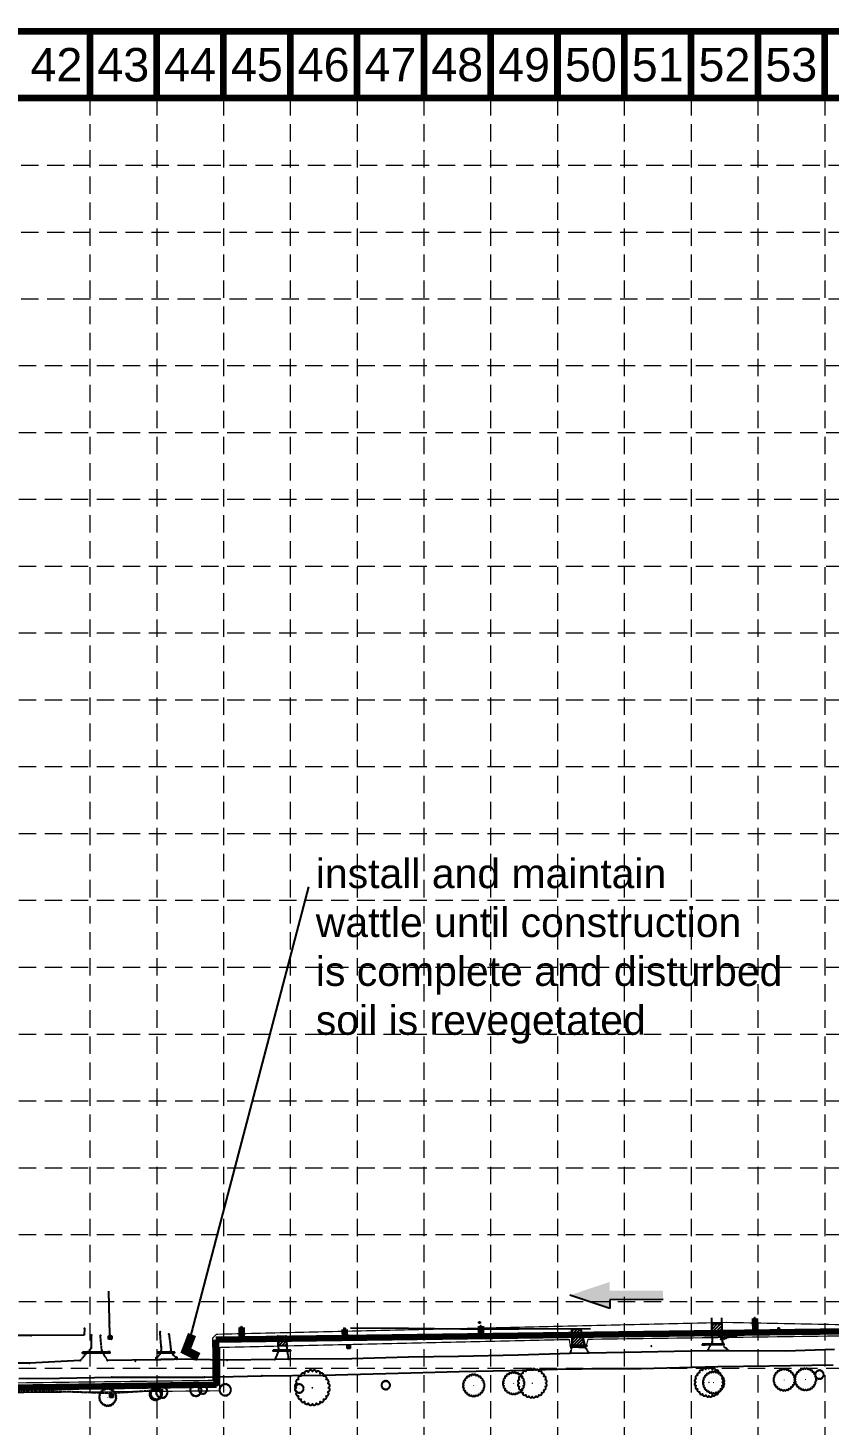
# Model space of a CAD drawing. Header units: inches. Extents: x 2601969 to 2606902, y 7033682 to 7036768.
# Drawn here: x 2605210 to 2606133, y 7035159 to 7036768 of the extents above; entities that cross this region are included whole.
import ezdxf
from ezdxf.enums import TextEntityAlignment as Align

# ---------------------------------------------------------------- set-up
doc = ezdxf.new("R2010")
doc.units = ezdxf.units.IN
doc.header["$MEASUREMENT"] = 0
for name, pattern in [('DASHED', [0.8, 0.75, -0.05]), ('HIDDEN', [0.375, 0.25, -0.125]), ('SCREEK', [1.04, 0.9, -0.035, 0, -0.035, 0, -0.035, 0, -0.035])]:
    doc.linetypes.add(name, pattern=pattern)
for name, color, linetype in [('ARROWS', 252, 'Continuous'), ('BASE', 7, 'Continuous'), ('DITCH', 7, 'SCREEK'), ('EPVMT', 8, 'DASHED'), ('ETEL', 33, 'DASHED'), ('EWAT', 150, 'DASHED'), ('EXSTSEW', 5, 'DASHED'), ('FENCE', 242, 'DASHED'), ('GRID', 254, 'HIDDEN'), ('HATCH', 10, 'Continuous'), ('LIMITS OF DISTURBANCE', 1, 'HIDDEN'), ('MONUMENT', 142, 'Continuous'), ('PWAT', 4, 'Continuous'), ('SILT FENCE', 200, 'Continuous'), ('TREE', 250, 'Continuous'), ('TREET', 250, 'Continuous')]:
    doc.layers.add(name, color=color, linetype=linetype)
doc.styles.get("Standard").update_dxf_attribs({"font": 'ARIAL.TTF'})
doc.linetypes.add('ASPH-E', pattern='A,0.45,-0.05,0.9,[138,ltypeshp.shx,S=0.013,R=0,X=0,Y=0],0.45', length=1.85)
doc.linetypes.add('PIPE_RAIL', pattern='A,0.37,0,[133,ltypeshp.shx,S=0.015,R=0,X=0,Y=0],-0.03', length=0.4)
doc.linetypes.add('WF', pattern='A,0.85,-0.04,[136,ltypeshp.shx,S=0.038,R=0,X=0,Y=0],-0.11', length=1)

# ---------------------------------------------------------------- blocks, each defined once
blk = doc.blocks.new('treet')
at = {"layer": 'TREET', "const_width": 0.5}
blk.add_lwpolyline([(-0.25, 0, 1), (0.25, 0, 1)], format="xyb", close=True, dxfattribs=at)
blk = doc.blocks.new('A$C33723172')
at = {"layer": 'ARROWS', "color": 7}
for p, q in [((11.14, 24.49), (5.46, 10.23)), ((7.83, 9.28), (0, 0)), ((5.46, 10.23), (7.83, 9.28))]:
    blk.add_line(p, q, dxfattribs=at)
for points in [[(11.14, 24.49), (8.77, 25.44), (5.46, 10.23), (3.08, 11.17)], [(0.7, 12.12), (7.83, 9.28), (0, 0), (7.83, 9.28)]]:
    blk.add_solid(points, dxfattribs=at)

msp = doc.modelspace()

# ---------------------------------------------------------------- linework, layer by layer
at = {"color": 4}
for p, q in [((2605574.6, 7035270), (2605573.6, 7035270)), ((2605573.9, 7035263.9), (2605573.9, 7035265.4)), ((2605576.9, 7035264.7), (2605573.9, 7035264.6)), ((2605575.3, 7035270.7), (2605575.3, 7035271.7)), ((2605576.1, 7035270), (2605577.1, 7035270)), ((2605888.5, 7035262.4), (2605888.4, 7035264.4)), ((2605988.5, 7035263.7), (2605988.4, 7035265.7)), ((2606072.2, 7035264.3), (2606070.7, 7035264.3)), ((2606071.4, 7035267.3), (2606071.4, 7035264.3)), ((2606074.6, 7035270.2), (2606073.6, 7035270.2)), ((2606073.9, 7035267.1), (2606073.9, 7035268.6)), ((2606076.9, 7035267.9), (2606073.9, 7035267.8)), ((2606073.9, 7035266.6), (2606073.9, 7035265.1)), ((2606076.2, 7035267.4), (2606074.7, 7035267.3)), ((2606075.4, 7035271), (2606075.4, 7035272)), ((2606076.1, 7035270.2), (2606077.1, 7035270.2)), ((2606076.9, 7035266.6), (2606076.9, 7035265.1)), ((2606088.5, 7035265), (2606088.4, 7035267)), ((2605488.5, 7035257.1), (2605488.5, 7035259.1)), ((2605574, 7035260), (2605574, 7035258.5)), ((2605576.2, 7035260.8), (2605574.7, 7035260.7)), ((2605577, 7035260), (2605577, 7035258.5)), ((2605588.5, 7035258.4), (2605588.5, 7035260.4)), ((2605688.5, 7035259.7), (2605688.5, 7035261.7)), ((2605788.5, 7035261.1), (2605788.5, 7035263.1)), ((2605428.4, 7035218.9), (2605426.4, 7035218.8)), ((2605240.6, 7035202.1), (2605240.6, 7035204.1)), ((2605340.6, 7035203.6), (2605340.6, 7035205.6))]:
    msp.add_line(p, q, dxfattribs=at)
for p, q in [((2605574.6, 7035270), (2605573.6, 7035270)), ((2605573.9, 7035263.9), (2605573.9, 7035265.4)), ((2605576.9, 7035264.7), (2605573.9, 7035264.6)), ((2605575.3, 7035270.7), (2605575.3, 7035271.7)), ((2605576.1, 7035270), (2605577.1, 7035270)), ((2606072.2, 7035264.3), (2606070.7, 7035264.3)), ((2606071.4, 7035267.3), (2606071.4, 7035264.3)), ((2606074.6, 7035270.2), (2606073.6, 7035270.2)), ((2606073.9, 7035267.1), (2606073.9, 7035268.6)), ((2606076.9, 7035267.9), (2606073.9, 7035267.8)), ((2606073.9, 7035266.6), (2606073.9, 7035265.1)), ((2606076.2, 7035267.4), (2606074.7, 7035267.3)), ((2606075.4, 7035271), (2606075.4, 7035272)), ((2606076.1, 7035270.2), (2606077.1, 7035270.2)), ((2606076.9, 7035266.6), (2606076.9, 7035265.1)), ((2605574, 7035260), (2605574, 7035258.5)), ((2605576.2, 7035260.8), (2605574.7, 7035260.7)), ((2605577, 7035260), (2605577, 7035258.5))]:
    msp.add_line(p, q)
at = {"color": 4, "const_width": 0.75}
for points in [[(2605575.3, 7035269.6, 1), (2605575.3, 7035270.4, 1)], [(2606075.4, 7035269.9, 1), (2606075.4, 7035270.6, 1)]]:
    msp.add_lwpolyline(points, format="xyb", close=True, dxfattribs=at)
at = {"const_width": 0.75}
for points in [[(2605575.3, 7035269.6, 1), (2605575.3, 7035270.4, 1)], [(2606075.4, 7035269.9, 1), (2606075.4, 7035270.6, 1)]]:
    msp.add_lwpolyline(points, format="xyb", close=True, dxfattribs=at)
at = {"color": 4}
for centre in [(2605575.3, 7035270), (2606075.4, 7035270.2)]:
    msp.add_circle(centre, 0.75, dxfattribs=at)
for centre in [(2605575.3, 7035270), (2606075.4, 7035270.2)]:
    msp.add_circle(centre, 0.75)
for p in [(2605998.6, 7035254.7, 575.8), (2606010.5, 7035256.4, 576.1)]:
    msp.add_point(p, dxfattribs=at)
at = {"layer": 'BASE', "const_width": 7.7}
for points in [[(2601973, 7033685.8), (2606897.8, 7033685.8), (2606897.8, 7036763.8), (2601973, 7036763.8)], [(2602049.7, 7033762.7), (2606821, 7033762.6), (2606820.9, 7036686.9), (2602050.7, 7036687)]]:
    msp.add_lwpolyline(points, close=True, dxfattribs=at)
for points in [[(2605281.8, 7036686.8), (2605281.8, 7036763.8)], [(2605358.8, 7036686.8), (2605358.8, 7036763.8)], [(2605435.7, 7036686.8), (2605435.7, 7036763.8)], [(2605512.7, 7036686.8), (2605512.7, 7036763.8)], [(2605589.6, 7036686.8), (2605589.6, 7036763.8)], [(2605666.6, 7036686.8), (2605666.6, 7036763.8)], [(2605743.5, 7036686.8), (2605743.5, 7036763.8)], [(2605820.5, 7036686.8), (2605820.5, 7036763.8)], [(2605897.4, 7036686.8), (2605897.4, 7036763.8)], [(2605974.4, 7036686.8), (2605974.4, 7036763.8)], [(2606051.3, 7036686.8), (2606051.3, 7036763.8)], [(2606128.3, 7036686.8), (2606128.3, 7036763.8)]]:
    msp.add_lwpolyline(points, dxfattribs=at)
at = {"layer": 'DITCH'}
for p, q in [((2605366.1, 7035199.7), (2605306.2, 7035195.8)), ((2605251.6, 7035197.8), (2605194.7, 7035198.5)), ((2605306.2, 7035195.8), (2605251.6, 7035197.8))]:
    msp.add_line(p, q, dxfattribs=at)
at = {"layer": 'EPVMT', "color": 7}
for p, q in [((2605997.9, 7035282.8), (2605998.6, 7035254.7)), ((2606010.5, 7035256.4), (2606009.7, 7035282.9)), ((2605364, 7035249.7), (2605362.7, 7035266.7)), ((2605372.9, 7035264), (2605375.2, 7035245.2)), ((2605837.1, 7035269.1), (2605837.3, 7035250.6)), ((2605852.1, 7035249.6), (2605847.3, 7035268.4)), ((2605283.2, 7035247.9), (2605270.5, 7035233.5)), ((2605283.5, 7035262.8), (2605283.2, 7035247.9)), ((2605295.5, 7035245.7), (2605293.9, 7035262.5)), ((2605498.2, 7035261.8), (2605499.1, 7035244.4)), ((2605509.1, 7035245.7), (2605508.1, 7035261.6)), ((2605837.3, 7035250.6), (2605834.9, 7035241.9)), ((2605856.9, 7035242.3), (2605852.1, 7035249.6)), ((2605998.6, 7035254.7), (2605993, 7035244.8)), ((2606012.7, 7035249.2), (2606010.5, 7035256.4)), ((2606018.3, 7035244.7), (2606012.7, 7035249.2)), ((2605302, 7035233.6), (2605295.5, 7035245.7)), ((2605358.1, 7035236.9), (2605358.7, 7035237.1)), ((2605358.4, 7035234.5), (2605358.1, 7035236.9)), ((2605381.8, 7035235.1), (2605358.4, 7035234.5)), ((2605381.2, 7035237.7), (2605381.8, 7035237.3)), ((2605381.8, 7035237.3), (2605381.8, 7035235.1)), ((2605499.1, 7035244.4), (2605494.8, 7035234.8)), ((2605511.1, 7035235.1), (2605509.1, 7035245.7))]:
    msp.add_line(p, q, dxfattribs=at)
at = {"layer": 'EPVMT', "color": 7, "linetype": 'ASPH-E'}
for p, q in [((2605270.5, 7035233.5), (2605212.2, 7035230.8)), ((2605358.4, 7035234.5), (2605302, 7035233.6)), ((2605381.8, 7035235.1), (2605358.4, 7035234.5)), ((2605439.8, 7035233.9), (2605381.8, 7035235.1)), ((2605494.8, 7035234.8), (2605439.8, 7035233.9)), ((2605511.1, 7035235.1), (2605494.8, 7035234.8)), ((2605583.6, 7035235.5), (2605511.1, 7035235.1)), ((2605648.7, 7035237.5), (2605583.6, 7035235.5)), ((2605706.4, 7035238.1), (2605648.7, 7035237.5)), ((2605775.3, 7035239.9), (2605706.4, 7035238.1)), ((2605834.9, 7035241.9), (2605775.3, 7035239.9)), ((2605856.9, 7035242.3), (2605834.9, 7035241.9)), ((2605917.1, 7035243.1), (2605856.9, 7035242.3)), ((2605993, 7035244.8), (2605917.1, 7035243.1)), ((2606018.3, 7035244.7), (2605993, 7035244.8)), ((2606083.5, 7035244.4), (2606018.3, 7035244.7)), ((2606139.5, 7035246.4), (2606083.5, 7035244.4)), ((2605212.2, 7035230.8), (2605192.5, 7035230.5)), ((2605414, 7035214.6), (2605479.8, 7035216)), ((2605479.8, 7035216), (2605550.1, 7035216.9)), ((2605550.1, 7035216.9), (2605651.5, 7035219.6)), ((2605651.5, 7035219.6), (2605707.2, 7035220.9)), ((2605707.2, 7035220.9), (2605766.1, 7035222.2)), ((2605766.1, 7035222.2), (2605820.3, 7035223.8)), ((2605820.3, 7035223.8), (2605877, 7035224.3)), ((2605877, 7035224.3), (2605916.8, 7035224.4)), ((2605916.8, 7035224.4), (2606005.3, 7035226.9)), ((2606005.3, 7035226.9), (2606064.5, 7035227.7)), ((2606064.5, 7035227.7), (2606137.9, 7035228.8)), ((2605200.1, 7035212.9), (2605247, 7035213.5)), ((2605247, 7035213.5), (2605307.3, 7035214.5)), ((2605307.3, 7035214.5), (2605361.1, 7035214.4)), ((2605361.1, 7035214.4), (2605414, 7035214.6))]:
    msp.add_line(p, q, dxfattribs=at)
at = {"layer": 'EPVMT', "color": 7}
for centre, radius, start, end in [((2605352.6, 7035247.1), 11.7, 301.2894, 12.4175), ((2605385.1, 7035247), 10.1, 190.4498, 247.2185)]:
    msp.add_arc(centre, radius, start, end, dxfattribs=at)
for p in [(2605362.7, 7035266.7, 556.2), (2605372.9, 7035264, 556.3), (2605283.2, 7035247.9, 553), (2605283.5, 7035262.8, 553.2), (2605293.9, 7035262.5, 553.2), (2605364, 7035249.7, 555.5), (2605498.2, 7035261.8, 560.5), (2605508.1, 7035261.6, 560.7), (2605998.6, 7035254.7, 575.8), (2606010.5, 7035256.4, 576.1), (2605270.5, 7035233.5, 552.6), (2605295.5, 7035245.7, 553.1), (2605302, 7035233.6, 553.1), (2605358.1, 7035236.9, 554.7), (2605358.4, 7035234.5, 554.8), (2605358.7, 7035237.1, 554.8), (2605362.4, 7035240.8, 555.1), (2605375.2, 7035245.2, 555.5), (2605377.6, 7035240.2, 555.5), (2605381.2, 7035237.7, 555.5), (2605381.8, 7035237.3, 555.4), (2605381.8, 7035235.1, 555.5), (2605439.8, 7035233.9, 557.1), (2605494.8, 7035234.8, 558.7), (2605499.1, 7035244.4, 559.3), (2605509.1, 7035245.7, 559.6), (2605511.1, 7035235.1, 559.1), (2605212.2, 7035230.8, 551.4), (2605479.8, 7035216, 557.5), (2605550.1, 7035216.9, 559.5), (2605307.3, 7035214.5, 552.9), (2605361.1, 7035214.4, 554.3), (2605414, 7035214.6, 555.5)]:
    msp.add_point(p, dxfattribs=at)
at = {"layer": 'ETEL', "color": 252}
for p, q in [((2605303.3, 7035261.9, 553.4), (2605307.1, 7035258.1, 553.4)), ((2605307.1, 7035261.9, 553.4), (2605303.3, 7035258.1, 553.4)), ((2605578.1, 7035251.4, 560.7), (2605581.8, 7035247.6, 560.7)), ((2605581.8, 7035251.4, 560.7), (2605578.1, 7035247.6, 560.7)), ((2605304.8, 7035194.9, 551.4), (2605308.5, 7035191.2, 551.4)), ((2605308.5, 7035194.9, 551.4), (2605304.8, 7035191.2, 551.4))]:
    msp.add_line(p, q, dxfattribs=at)
for points, elevation in [([(2605303.3, 7035261.9), (2605307.1, 7035261.9), (2605307.1, 7035258.1), (2605303.3, 7035258.1)], 553.4), ([(2605578.1, 7035251.4), (2605581.8, 7035251.4), (2605581.8, 7035247.6), (2605578.1, 7035247.6)], 560.7), ([(2605304.8, 7035194.9), (2605308.5, 7035194.9), (2605308.5, 7035191.2), (2605304.8, 7035191.2)], 551.4)]:
    msp.add_lwpolyline(points, close=True, dxfattribs=dict(at, elevation=elevation))
for p in [(2605305.2, 7035260, 553.4), (2605306.7, 7035193, 551.4)]:
    msp.add_point(p, dxfattribs=at)
at = {"layer": 'EWAT', "color": 145}
for p, q in [((2605729.8, 7035278.1, 568.2), (2605731.3, 7035278.1, 568.2)), ((2605729.8, 7035276.6, 568.2), (2605729.8, 7035278.1, 568.2)), ((2605729.8, 7035278.1, 568.2), (2605730.5, 7035276.6, 568.2)), ((2605731.3, 7035276.6, 568.2), (2605729.8, 7035276.6, 568.2)), ((2605730.5, 7035276.6, 568.2), (2605731.3, 7035278.1, 568.2)), ((2605731.3, 7035278.1, 568.2), (2605731.3, 7035276.6, 568.2))]:
    msp.add_line(p, q, dxfattribs=at)
for centre in [(2606047.7, 7035282.5, 577.4), (2605456.3, 7035272.2, 558.9), (2605732.1, 7035273.3, 568.4)]:
    msp.add_circle(centre, 0.625, dxfattribs=at)
at = {"layer": 'EXSTSEW'}
for p, q in [((2605854.8, 7035251.1), (2605835.1, 7035251)), ((2605835.1, 7035250), (2605835.1, 7035251)), ((2605854.8, 7035250.1), (2605835.1, 7035250)), ((2605854.8, 7035250.1), (2605854.8, 7035251.1)), ((2606012.3, 7035252.7), (2605987.3, 7035252.5)), ((2605987.3, 7035251.5), (2605987.3, 7035252.5)), ((2606012.3, 7035251.7), (2605987.3, 7035251.5)), ((2606012.3, 7035251.7), (2606012.3, 7035252.7)), ((2605305.2, 7035243.5), (2605273.2, 7035243.1)), ((2605273.3, 7035241.9), (2605273.2, 7035243.1)), ((2605305.2, 7035242.3), (2605273.3, 7035241.9)), ((2605305.2, 7035242.3), (2605305.2, 7035243.5)), ((2605379.2, 7035243.4), (2605359.6, 7035243.2)), ((2605359.6, 7035242), (2605359.6, 7035243.2)), ((2605379.2, 7035242.1), (2605359.6, 7035242)), ((2605379.2, 7035242.1), (2605379.2, 7035243.4)), ((2605512.9, 7035245.7), (2605493, 7035245.6)), ((2605493, 7035244.4), (2605493, 7035245.6)), ((2605512.9, 7035244.5), (2605493, 7035244.4)), ((2605512.9, 7035245.7), (2605512.9, 7035244.5))]:
    msp.add_line(p, q, dxfattribs=at)
for p in [(2605359.6, 7035242.6, 552.5), (2605379.2, 7035242.8, 553.1), (2605493, 7035245, 556.6), (2605512.9, 7035245.1, 557.7)]:
    msp.add_point(p, dxfattribs=at)
at = {"layer": 'FENCE', "color": 252, "linetype": 'WF'}
for p, q in [((2605304.7, 7035263.1), (2605303.5, 7035313.6)), ((2605275.6, 7035270.6), (2605275.3, 7035262.7)), ((2605214.1, 7035262.6), (2605031, 7035262)), ((2605275.3, 7035262.7), (2605214.1, 7035262.6))]:
    msp.add_line(p, q, dxfattribs=at)
at = {"layer": 'FENCE', "color": 252, "linetype": 'PIPE_RAIL'}
for p, q in [((2605648.8, 7035270.7), (2605582.2, 7035270.8)), ((2605708.6, 7035269.9), (2605648.8, 7035270.7)), ((2605775.8, 7035269.8), (2605708.6, 7035269.9)), ((2605858.6, 7035270.2), (2605775.8, 7035269.8))]:
    msp.add_line(p, q, dxfattribs=at)
at = {"layer": 'FENCE', "color": 252}
for p in [(2605275.6, 7035270.6, 553), (2605304.3, 7035277.9, 554.1), (2605214.1, 7035262.6, 551.6), (2605304.7, 7035263.1, 553.2)]:
    msp.add_point(p, dxfattribs=at)
at = {"layer": 'GRID', "color": 252, "linetype": 'HIDDEN', "lineweight": 0, "ltscale": 80}
for p, q in [((2605281.8, 7036686.8), (2605281.8, 7033993.2)), ((2605358.8, 7036686.8), (2605358.8, 7033993.2)), ((2605435.7, 7036686.8), (2605435.7, 7033993.2)), ((2605512.7, 7036686.8), (2605512.7, 7033993.2)), ((2605589.6, 7036686.8), (2605589.6, 7033993.2)), ((2605666.6, 7036686.8), (2605666.6, 7033993.2)), ((2605743.5, 7036686.8), (2605743.5, 7033993.2)), ((2605820.5, 7036686.8), (2605820.5, 7033993.2)), ((2605897.4, 7036686.8), (2605897.4, 7033993.2)), ((2605974.4, 7036686.8), (2605974.4, 7033993.2)), ((2606051.3, 7036686.8), (2606051.3, 7033993.2)), ((2606128.3, 7036686.8), (2606128.3, 7033993.2)), ((2602052.7, 7036609.6), (2606823.6, 7036609.6)), ((2602052.7, 7036532.7), (2606823.6, 7036532.7)), ((2602052.7, 7036455.7), (2606823.6, 7036455.7)), ((2602049.9, 7036379), (2606820.8, 7036379)), ((2602049.9, 7036302.1), (2606820.8, 7036302.1)), ((2602049.9, 7036225.1), (2606820.8, 7036225.1)), ((2602049.9, 7036148.2), (2606820.8, 7036148.2)), ((2602049.9, 7036071.2), (2606820.8, 7036071.2)), ((2602049.9, 7035994.3), (2606820.8, 7035994.3)), ((2602049.9, 7035917.3), (2606820.8, 7035917.3)), ((2602049.9, 7035840.4), (2606820.8, 7035840.4)), ((2602049.9, 7035763.4), (2606820.8, 7035763.4)), ((2602049.9, 7035686.5), (2606820.8, 7035686.5)), ((2602049.9, 7035609.5), (2606820.8, 7035609.5)), ((2602049.9, 7035532.6), (2606820.8, 7035532.6)), ((2602049.9, 7035455.6), (2606820.8, 7035455.6)), ((2602049.9, 7035378.7), (2606820.8, 7035378.7)), ((2602049.9, 7035301.7), (2606820.8, 7035301.7)), ((2602049.9, 7035224.8), (2606820.8, 7035224.8))]:
    msp.add_line(p, q, dxfattribs=at)
at = {"layer": 'HATCH', "color": 7}
for p, q in [((2605837.1, 7035270.1), (2605846.8, 7035270.2)), ((2605837.3, 7035251), (2605837.1, 7035270.1)), ((2605837.1, 7035267.3), (2605840, 7035270.1)), ((2605837.1, 7035263.8), (2605843.5, 7035270.1)), ((2605837.2, 7035260.3), (2605846.9, 7035270)), ((2605837.2, 7035256.8), (2605847.6, 7035267.1)), ((2605837.3, 7035253.3), (2605848.3, 7035264.3)), ((2605846.8, 7035270.2), (2605851.8, 7035251.1)), ((2605998.4, 7035262.3), (2605998.1, 7035276.1)), ((2605998.1, 7035276.1), (2606009.9, 7035276.1)), ((2605998.2, 7035272.8), (2606001.4, 7035276.1)), ((2605998.2, 7035269.4), (2606004.9, 7035276.1)), ((2605998.3, 7035265.9), (2606008.5, 7035276.1)), ((2605998.4, 7035262.5), (2606010, 7035274)), ((2606001.9, 7035262.4), (2606010.1, 7035270.6)), ((2606005.4, 7035262.4), (2606010.2, 7035267.2)), ((2606009, 7035262.5), (2606010.3, 7035263.7)), ((2606009.9, 7035276.1), (2606010.3, 7035262.5)), ((2605498.2, 7035261.8), (2605508.1, 7035262.2)), ((2605498.8, 7035250.5), (2605498.2, 7035261.8)), ((2605498.3, 7035260.2), (2605499.9, 7035261.9)), ((2605498.5, 7035256.9), (2605503.6, 7035262)), ((2605498.6, 7035253.5), (2605507.3, 7035262.2)), ((2605508.8, 7035250.7), (2605498.8, 7035250.5)), ((2605499.2, 7035250.5), (2605508.3, 7035259.6)), ((2605502.8, 7035250.6), (2605508.5, 7035256.3)), ((2605506.4, 7035250.7), (2605508.7, 7035252.9)), ((2605508.1, 7035262.2), (2605508.8, 7035250.7)), ((2605851.8, 7035251.1), (2605837.3, 7035251)), ((2605838.5, 7035251), (2605849, 7035261.5)), ((2605842.1, 7035251), (2605849.8, 7035258.7)), ((2605845.6, 7035251), (2605850.5, 7035255.9)), ((2605849.2, 7035251), (2605851.2, 7035253.1)), ((2606010.3, 7035262.5), (2605998.4, 7035262.3)), ((2605425.6, 7035204.9), (2605425.1, 7035244.2)), ((2605425.1, 7035244.2), (2605429.1, 7035244.2)), ((2605425.1, 7035243.8), (2605425.5, 7035244.2)), ((2605425.1, 7035240.3), (2605429.1, 7035244.2)), ((2605425.2, 7035236.8), (2605429.1, 7035240.7)), ((2605425.2, 7035233.3), (2605429.2, 7035237.3)), ((2605425.3, 7035229.8), (2605429.2, 7035233.8)), ((2605429.1, 7035244.2), (2605429.6, 7035204.9)), ((2605425.3, 7035226.3), (2605429.3, 7035230.3)), ((2605425.4, 7035222.8), (2605429.3, 7035226.8)), ((2605425.4, 7035219.3), (2605429.4, 7035223.3)), ((2605425.5, 7035215.9), (2605429.4, 7035219.8)), ((2605425.5, 7035212.4), (2605429.5, 7035216.3)), ((2605425.6, 7035208.9), (2605429.5, 7035212.8)), ((2605425.6, 7035205.4), (2605429.5, 7035209.3)), ((2605429.6, 7035204.9), (2605425.6, 7035204.9)), ((2605428.7, 7035204.9), (2605429.6, 7035205.8))]:
    msp.add_line(p, q, dxfattribs=at)
at = {"layer": 'LIMITS OF DISTURBANCE', "color": 7, "linetype": 'Continuous', "ltscale": 30}
msp.add_lwpolyline([(2605395.3, 7035251.6), (2605534.1, 7035778.8)], dxfattribs=at)
at = {"layer": 'LIMITS OF DISTURBANCE', "color": 1, "ltscale": 30, "const_width": 1.4}
msp.add_lwpolyline([(2604753.6, 7035202.2), (2605423.7, 7035210.8), (2605423.3, 7035259.5), (2605427.7, 7035263.9), (2606015, 7035277.5), (2606266.1, 7035272.6), (2606709.1, 7035281), (2606729.6, 7035267.3), (2606266.1, 7035262.4), (2606266.1, 7035254.7), (2606249.6, 7035255), (2606247.1, 7035263.3), (2605855.7, 7035258.1), (2605853, 7035248.3), (2605835.6, 7035248.9), (2605834, 7035257.8), (2605431.3, 7035248.7), (2605431.3, 7035198.8), (2605130.5, 7035196.1)], dxfattribs=at)
at = {"layer": 'LIMITS OF DISTURBANCE', "color": 2, "linetype": 'Continuous', "ltscale": 30, "const_width": 10}
msp.add_lwpolyline([(2605399.5, 7035263.6), (2605392.4, 7035245.1), (2605406.9, 7035237.7)], dxfattribs=at)
at = {"layer": 'MONUMENT'}
for centre, start, end in [((2605928.7, 7035250.2, 572.5), 0, 180), ((2605928.7, 7035250.2, 572.5), 180, 0), ((2605334.2, 7035233, 554), 0, 180), ((2605334.2, 7035233, 554), 180, 0)]:
    msp.add_arc(centre, 0.175, start, end, dxfattribs=at)
at = {"layer": 'PWAT', "color": 4, "lineweight": 200}
for p, q in [((2606047.7, 7035281.9, 577.4), (2606048, 7035265.5, 577.4)), ((2606719.5, 7035274.4), (2605426.9, 7035257.3)), ((2605456.3, 7035271.6, 558.9), (2605456.5, 7035257.7, 558.9)), ((2605575.3, 7035269.2), (2605575.5, 7035259.2)), ((2605732.1, 7035273.3, 568.4), (2605732.3, 7035261.3, 568.4)), ((2605990.1, 7035264.7), (2606027.6, 7035265.2)), ((2606075.4, 7035269.9), (2606075.4, 7035265.9)), ((2605426.9, 7035257.3), (2605427.6, 7035205.8)), ((2605427.6, 7035205.8), (2604439.7, 7035191.2))]:
    msp.add_line(p, q, dxfattribs=at)
at = {"layer": 'TREE'}
msp.add_lwpolyline([(2606014.2, 7035266.6), (2606014.2, 7035266.5), (2606014.2, 7035266.4), (2606014.1, 7035266.2), (2606014, 7035265.9), (2606013.9, 7035265.6), (2606013.8, 7035265.3), (2606013.9, 7035265), (2606014, 7035264.9), (2606014.3, 7035264.9), (2606014.7, 7035264.9), (2606015.1, 7035265.1), (2606015.6, 7035265.3), (2606016, 7035265.5), (2606016.3, 7035265.6), (2606016.6, 7035265.7), (2606016.6, 7035265.8), (2606016.5, 7035265.7), (2606016.2, 7035265.5), (2606015.9, 7035265.2), (2606015.5, 7035264.9), (2606015, 7035264.5), (2606014.6, 7035264.2), (2606014.4, 7035263.9), (2606014.2, 7035263.6), (2606014.3, 7035263.4), (2606014.5, 7035263.2), (2606014.8, 7035263.1), (2606015.2, 7035263), (2606015.6, 7035263), (2606015.9, 7035262.9), (2606016.2, 7035262.9), (2606016.4, 7035262.8), (2606016.5, 7035262.8), (2606016.4, 7035262.7), (2606016.3, 7035262.6), (2606016.1, 7035262.5), (2606015.8, 7035262.4), (2606015.7, 7035262.2), (2606015.6, 7035262), (2606015.6, 7035261.8), (2606015.7, 7035261.6), (2606016, 7035261.4), (2606016.3, 7035261.1), (2606016.6, 7035260.9), (2606016.9, 7035260.7), (2606017.2, 7035260.5), (2606017.4, 7035260.3), (2606017.4, 7035260.2), (2606017.3, 7035260.2), (2606017.1, 7035260.2), (2606016.7, 7035260.2), (2606016.3, 7035260.3), (2606015.9, 7035260.3), (2606015.5, 7035260.3), (2606015.1, 7035260.3), (2606014.8, 7035260.2), (2606014.6, 7035260.1), (2606014.6, 7035259.9), (2606014.6, 7035259.7), (2606014.7, 7035259.4), (2606014.7, 7035259.2), (2606014.8, 7035259.1), (2606014.8, 7035259), (2606014.7, 7035258.9), (2606014.6, 7035259), (2606014.4, 7035259.1), (2606014.1, 7035259.3), (2606013.8, 7035259.5), (2606013.5, 7035259.7), (2606013.2, 7035259.9), (2606012.9, 7035260), (2606012.7, 7035260), (2606012.6, 7035259.8), (2606012.6, 7035259.6), (2606012.5, 7035259.3), (2606012.6, 7035259), (2606012.6, 7035258.7), (2606012.6, 7035258.4), (2606012.6, 7035258.2), (2606012.6, 7035258.1), (2606012.5, 7035258.1), (2606012.4, 7035258.3), (2606012.3, 7035258.4), (2606012, 7035258.7), (2606011.8, 7035258.9), (2606011.5, 7035259.1), (2606011.2, 7035259.2), (2606010.9, 7035259.3), (2606010.5, 7035259.2), (2606010.1, 7035259), (2606009.8, 7035258.8), (2606009.5, 7035258.5), (2606009.2, 7035258.3), (2606009, 7035258.1), (2606008.8, 7035258), (2606008.8, 7035258), (2606008.8, 7035258.2), (2606009, 7035258.5), (2606009.2, 7035258.8), (2606009.4, 7035259.3), (2606009.5, 7035259.7), (2606009.7, 7035260.1), (2606009.7, 7035260.5), (2606009.6, 7035260.8), (2606009.3, 7035261), (2606008.9, 7035261.1), (2606008.5, 7035261.1), (2606008, 7035261.1), (2606007.6, 7035261.1), (2606007.2, 7035261.1), (2606006.9, 7035261.1), (2606006.7, 7035261.1), (2606006.8, 7035261.2), (2606007, 7035261.4), (2606007.2, 7035261.6), (2606007.6, 7035261.9), (2606008, 7035262.1), (2606008.3, 7035262.4), (2606008.5, 7035262.7), (2606008.6, 7035263.1), (2606008.6, 7035263.3), (2606008.4, 7035263.6), (2606008.2, 7035263.8), (2606007.9, 7035264), (2606007.7, 7035264.2), (2606007.4, 7035264.3), (2606007.3, 7035264.4), (2606007.4, 7035264.3), (2606007.6, 7035264.2), (2606008, 7035264.1), (2606008.4, 7035263.9), (2606008.9, 7035263.7), (2606009.4, 7035263.6), (2606009.9, 7035263.5), (2606010.3, 7035263.5), (2606010.5, 7035263.6), (2606010.6, 7035263.8), (2606010.5, 7035264), (2606010.3, 7035264.4), (2606010, 7035264.8), (2606009.7, 7035265.1), (2606009.5, 7035265.4), (2606009.2, 7035265.7), (2606009.1, 7035265.9), (2606009.1, 7035265.9), (2606009.2, 7035265.8), (2606009.4, 7035265.7), (2606009.6, 7035265.5), (2606009.9, 7035265.3), (2606010.2, 7035265.2), (2606010.5, 7035265.1), (2606010.8, 7035265.1), (2606011, 7035265.3), (2606011.2, 7035265.5), (2606011.3, 7035265.8), (2606011.4, 7035266.1), (2606011.5, 7035266.4), (2606011.6, 7035266.7), (2606011.6, 7035266.8), (2606011.6, 7035266.8), (2606011.7, 7035266.6), (2606011.7, 7035266.3), (2606011.7, 7035266), (2606011.8, 7035265.6), (2606011.8, 7035265.1), (2606011.9, 7035264.8), (2606012.1, 7035264.5), (2606012.3, 7035264.4), (2606012.5, 7035264.5), (2606012.8, 7035264.7), (2606013.1, 7035265), (2606013.4, 7035265.4), (2606013.7, 7035265.8), (2606013.9, 7035266.1), (2606014.1, 7035266.4)], close=True, dxfattribs=at)
for points, elevation in [([(2605556.4, 7035202.4, 0.836526), (2605555.8, 7035207.2, 0.836526), (2605554, 7035211.7, 0.836526), (2605551, 7035215.5, 0.836526), (2605547.2, 7035218.5, 0.836526), (2605542.7, 7035220.3, 0.832239), (2605538.1, 7035221.1, 0.832239), (2605533.4, 7035220.3, 0.836526), (2605529, 7035218.5, 0.836526), (2605525.1, 7035215.5, 0.836526), (2605522.2, 7035211.7, 0.836526), (2605520.3, 7035207.2, 0.836526), (2605519.7, 7035202.4, 0.836526), (2605520.3, 7035197.6, 0.836526), (2605522.2, 7035193.1, 0.836526), (2605525.1, 7035189.3, 0.836526), (2605529, 7035186.4, 0.836526), (2605533.4, 7035184.5, 0.832239), (2605538.1, 7035183.8, 0.832239), (2605542.7, 7035184.5, 0.836526), (2605547.2, 7035186.4, 0.836526), (2605551, 7035189.3, 0.836526), (2605554, 7035193.1, 0.836526), (2605555.8, 7035197.6, 0.836526)], 557.5), ([(2605735.5, 7035205, 0.836526), (2605735.1, 7035208, 0.836526), (2605733.9, 7035210.8, 0.836526), (2605732.1, 7035213.2, 0.836526), (2605729.7, 7035215, 0.836526), (2605726.9, 7035216.2, 0.832239), (2605724, 7035216.7, 0.832239), (2605721.1, 7035216.2, 0.836526), (2605718.3, 7035215, 0.836526), (2605715.9, 7035213.2, 0.836526), (2605714.1, 7035210.8, 0.836526), (2605712.9, 7035208, 0.836526), (2605712.5, 7035205, 0.836526), (2605712.9, 7035202, 0.836526), (2605714.1, 7035199.2, 0.836526), (2605715.9, 7035196.8, 0.836526), (2605718.3, 7035195, 0.836526), (2605721.1, 7035193.8, 0.832239), (2605724, 7035193.3, 0.832239), (2605726.9, 7035193.8, 0.836526), (2605729.7, 7035195, 0.836526), (2605732.1, 7035196.8, 0.836526), (2605733.9, 7035199.2, 0.836526), (2605735.1, 7035202, 0.836526)], 564.4), ([(2605781.5, 7035207.4, 0.836526), (2605781.1, 7035210.4, 0.836526), (2605779.9, 7035213.2, 0.836526), (2605778.1, 7035215.6, 0.836526), (2605775.7, 7035217.5, 0.836526), (2605772.9, 7035218.6, 0.832239), (2605770, 7035219.1, 0.832239), (2605767.1, 7035218.6, 0.836526), (2605764.3, 7035217.5, 0.836526), (2605761.9, 7035215.6, 0.836526), (2605760.1, 7035213.2, 0.836526), (2605758.9, 7035210.4, 0.836526), (2605758.5, 7035207.4, 0.836526), (2605758.9, 7035204.4, 0.836526), (2605760.1, 7035201.6, 0.836526), (2605761.9, 7035199.2, 0.836526), (2605764.3, 7035197.4, 0.836526), (2605767.1, 7035196.2, 0.832239), (2605770, 7035195.8, 0.832239), (2605772.9, 7035196.2, 0.836526), (2605775.7, 7035197.4, 0.836526), (2605778.1, 7035199.2, 0.836526), (2605779.9, 7035201.6, 0.836526), (2605781.1, 7035204.4, 0.836526)], 566.2), ([(2605806.8, 7035207.6, 0.836526), (2605806.3, 7035211.6, 0.836526), (2605804.7, 7035215.4, 0.836526), (2605802.3, 7035218.6, 0.836526), (2605799.1, 7035221, 0.836526), (2605795.4, 7035222.6, 0.832239), (2605791.5, 7035223.2, 0.832239), (2605787.6, 7035222.6, 0.836526), (2605783.9, 7035221, 0.836526), (2605780.7, 7035218.6, 0.836526), (2605778.3, 7035215.4, 0.836526), (2605776.7, 7035211.6, 0.836526), (2605776.2, 7035207.6, 0.836526), (2605776.7, 7035203.6, 0.836526), (2605778.3, 7035199.9, 0.836526), (2605780.7, 7035196.7, 0.836526), (2605783.9, 7035194.3, 0.836526), (2605787.6, 7035192.7, 0.832239), (2605791.5, 7035192.1, 0.832239), (2605795.4, 7035192.7, 0.836526), (2605799.1, 7035194.3, 0.836526), (2605802.3, 7035196.7, 0.836526), (2605804.7, 7035199.9, 0.836526), (2605806.3, 7035203.6, 0.836526)], 567), ([(2606010.3, 7035208.6, 0.836526), (2606009.8, 7035212.6, 0.836526), (2606008.3, 7035216.3, 0.836526), (2606005.8, 7035219.5, 0.836526), (2606002.6, 7035222, 0.836526), (2605998.9, 7035223.5, 0.832239), (2605995, 7035224.1, 0.832239), (2605991.2, 7035223.5, 0.836526), (2605987.4, 7035222, 0.836526), (2605984.2, 7035219.5, 0.836526), (2605981.8, 7035216.3, 0.836526), (2605980.2, 7035212.6, 0.836526), (2605979.7, 7035208.6, 0.836526), (2605980.2, 7035204.6, 0.836526), (2605981.8, 7035200.9, 0.836526), (2605984.2, 7035197.7, 0.836526), (2605987.4, 7035195.2, 0.836526), (2605991.2, 7035193.7, 0.832239), (2605995, 7035193, 0.832239), (2605998.9, 7035193.7, 0.836526), (2606002.6, 7035195.2, 0.836526), (2606005.8, 7035197.7, 0.836526), (2606008.3, 7035200.9, 0.836526), (2606009.8, 7035204.6, 0.836526)], 573.9), ([(2606011.8, 7035208.3, 0.836526), (2606011.4, 7035211.3, 0.836526), (2606010.3, 7035214.1, 0.836526), (2606008.4, 7035216.5, 0.836526), (2606006, 7035218.3, 0.836526), (2606003.2, 7035219.5, 0.832239), (2606000.3, 7035220, 0.832239), (2605997.4, 7035219.5, 0.836526), (2605994.6, 7035218.3, 0.836526), (2605992.2, 7035216.5, 0.836526), (2605990.4, 7035214.1, 0.836526), (2605989.2, 7035211.3, 0.836526), (2605988.9, 7035208.3, 0.836526), (2605989.2, 7035205.3, 0.836526), (2605990.4, 7035202.5, 0.836526), (2605992.2, 7035200.1, 0.836526), (2605994.6, 7035198.3, 0.836526), (2605997.4, 7035197.1, 0.832239), (2606000.3, 7035196.6, 0.832239), (2606003.2, 7035197.1, 0.836526), (2606006, 7035198.3, 0.836526), (2606008.4, 7035200.1, 0.836526), (2606010.3, 7035202.5, 0.836526), (2606011.4, 7035205.3, 0.836526)], 573.7), ([(2606093.1, 7035211.5, 0.836526), (2606092.7, 7035214.5, 0.836526), (2606091.6, 7035217.2, 0.836526), (2606089.7, 7035219.6, 0.836526), (2606087.3, 7035221.5, 0.836526), (2606084.5, 7035222.6, 0.832239), (2606081.6, 7035223.1, 0.832239), (2606078.7, 7035222.6, 0.836526), (2606076, 7035221.5, 0.836526), (2606073.6, 7035219.6, 0.836526), (2606071.7, 7035217.2, 0.836526), (2606070.6, 7035214.5, 0.836526), (2606070.2, 7035211.5, 0.836526), (2606070.6, 7035208.5, 0.836526), (2606071.7, 7035205.7, 0.836526), (2606073.6, 7035203.3, 0.836526), (2606076, 7035201.4, 0.836526), (2606078.7, 7035200.3, 0.832239), (2606081.6, 7035199.8, 0.832239), (2606084.5, 7035200.3, 0.836526), (2606087.3, 7035201.4, 0.836526), (2606089.7, 7035203.3, 0.836526), (2606091.6, 7035205.7, 0.836526), (2606092.7, 7035208.5, 0.836526)], 576.4), ([(2606117.6, 7035212, 0.836526), (2606117.2, 7035215, 0.836526), (2606116.1, 7035217.8, 0.836526), (2606114.3, 7035220.2, 0.836526), (2606111.9, 7035222, 0.836526), (2606109.1, 7035223.2, 0.832239), (2606106.2, 7035223.6, 0.832239), (2606103.3, 7035223.2, 0.836526), (2606100.5, 7035222, 0.836526), (2606098.1, 7035220.2, 0.836526), (2606096.2, 7035217.8, 0.836526), (2606095.1, 7035215, 0.836526), (2606094.7, 7035212, 0.836526), (2606095.1, 7035209, 0.836526), (2606096.2, 7035206.2, 0.836526), (2606098.1, 7035203.8, 0.836526), (2606100.5, 7035201.9, 0.836526), (2606103.3, 7035200.8, 0.832239), (2606106.2, 7035200.3, 0.832239), (2606109.1, 7035200.8, 0.836526), (2606111.9, 7035201.9, 0.836526), (2606114.3, 7035203.8, 0.836526), (2606116.1, 7035206.2, 0.836526), (2606117.2, 7035209, 0.836526)], 577.1), ([(2606126.8, 7035217.4, 0.836526), (2606126.7, 7035218.6, 0.836526), (2606126.2, 7035219.8, 0.836526), (2606125.5, 7035220.7, 0.836526), (2606124.5, 7035221.5, 0.836526), (2606123.4, 7035221.9, 0.832239), (2606122.3, 7035222.1, 0.832239), (2606121.1, 7035221.9, 0.836526), (2606120, 7035221.5, 0.836526), (2606119, 7035220.7, 0.836526), (2606118.3, 7035219.8, 0.836526), (2606117.8, 7035218.6, 0.836526), (2606117.7, 7035217.4, 0.836526), (2606117.8, 7035216.2, 0.836526), (2606118.3, 7035215.1, 0.836526), (2606119, 7035214.2, 0.836526), (2606120, 7035213.4, 0.836526), (2606121.1, 7035213, 0.832239), (2606122.3, 7035212.8, 0.832239), (2606123.4, 7035213, 0.836526), (2606124.5, 7035213.4, 0.836526), (2606125.5, 7035214.2, 0.836526), (2606126.2, 7035215.1, 0.836526), (2606126.7, 7035216.2, 0.836526)], 577.4), ([(2605311.5, 7035191.4, 0.836526), (2605311.2, 7035193.8, 0.836526), (2605310.3, 7035196.1, 0.836526), (2605308.8, 7035198, 0.836526), (2605306.9, 7035199.5, 0.836526), (2605304.7, 7035200.4, 0.832239), (2605302.4, 7035200.8, 0.832239), (2605300, 7035200.4, 0.836526), (2605297.8, 7035199.5, 0.836526), (2605295.9, 7035198, 0.836526), (2605294.4, 7035196.1, 0.836526), (2605293.5, 7035193.8, 0.836526), (2605293.2, 7035191.4, 0.836526), (2605293.5, 7035189, 0.836526), (2605294.4, 7035186.8, 0.836526), (2605295.9, 7035184.9, 0.836526), (2605297.8, 7035183.4, 0.836526), (2605300, 7035182.5, 0.832239), (2605302.4, 7035182.1, 0.832239), (2605304.7, 7035182.5, 0.836526), (2605306.9, 7035183.4, 0.836526), (2605308.8, 7035184.9, 0.836526), (2605310.3, 7035186.8, 0.836526), (2605311.2, 7035189, 0.836526)], 552.5), ([(2605363.3, 7035194.7, 0.836526), (2605363, 7035196.3, 0.836526), (2605362.4, 7035197.8, 0.836526), (2605361.4, 7035199.1, 0.836526), (2605360.2, 7035200.1, 0.836526), (2605358.7, 7035200.7, 0.832239), (2605357.1, 7035200.9, 0.832239), (2605355.6, 7035200.7, 0.836526), (2605354.1, 7035200.1, 0.836526), (2605352.8, 7035199.1, 0.836526), (2605351.8, 7035197.8, 0.836526), (2605351.2, 7035196.3, 0.836526), (2605351, 7035194.7, 0.836526), (2605351.2, 7035193.1, 0.836526), (2605351.8, 7035191.6, 0.836526), (2605352.8, 7035190.4, 0.836526), (2605354.1, 7035189.4, 0.836526), (2605355.6, 7035188.8, 0.832239), (2605357.1, 7035188.5, 0.832239), (2605358.7, 7035188.8, 0.836526), (2605360.2, 7035189.4, 0.836526), (2605361.4, 7035190.4, 0.836526), (2605362.4, 7035191.6, 0.836526), (2605363, 7035193.1, 0.836526)], 552), ([(2605364.6, 7035195.5, 0.836526), (2605364.4, 7035197.1, 0.836526), (2605363.8, 7035198.6, 0.836526), (2605362.8, 7035199.9, 0.836526), (2605361.6, 7035200.8, 0.836526), (2605360.1, 7035201.5, 0.832239), (2605358.5, 7035201.7, 0.832239), (2605357, 7035201.5, 0.836526), (2605355.5, 7035200.8, 0.836526), (2605354.2, 7035199.9, 0.836526), (2605353.2, 7035198.6, 0.836526), (2605352.6, 7035197.1, 0.836526), (2605352.4, 7035195.5, 0.836526), (2605352.6, 7035193.9, 0.836526), (2605353.2, 7035192.4, 0.836526), (2605354.2, 7035191.1, 0.836526), (2605355.5, 7035190.1, 0.836526), (2605357, 7035189.5, 0.832239), (2605358.5, 7035189.3, 0.832239), (2605360.1, 7035189.5, 0.836526), (2605361.6, 7035190.1, 0.836526), (2605362.8, 7035191.1, 0.836526), (2605363.8, 7035192.4, 0.836526), (2605364.4, 7035193.9, 0.836526)], 552), ([(2605370.8, 7035197.2, 0.836526), (2605370.6, 7035198.8, 0.836526), (2605369.9, 7035200.3, 0.836526), (2605369, 7035201.5, 0.836526), (2605367.7, 7035202.5, 0.836526), (2605366.2, 7035203.1, 0.832239), (2605364.6, 7035203.4, 0.832239), (2605363.1, 7035203.1, 0.836526), (2605361.6, 7035202.5, 0.836526), (2605360.3, 7035201.5, 0.836526), (2605359.4, 7035200.3, 0.836526), (2605358.7, 7035198.8, 0.836526), (2605358.5, 7035197.2, 0.836526), (2605358.7, 7035195.6, 0.836526), (2605359.4, 7035194.1, 0.836526), (2605360.3, 7035192.8, 0.836526), (2605361.6, 7035191.8, 0.836526), (2605363.1, 7035191.2, 0.832239), (2605364.6, 7035191, 0.832239), (2605366.2, 7035191.2, 0.836526), (2605367.7, 7035191.8, 0.836526), (2605369, 7035192.8, 0.836526), (2605369.9, 7035194.1, 0.836526), (2605370.6, 7035195.6, 0.836526)], 552.2), ([(2605410, 7035199.3, 0.836526), (2605409.8, 7035200.9, 0.836526), (2605409.2, 7035202.4, 0.836526), (2605408.2, 7035203.7, 0.836526), (2605407, 7035204.7, 0.836526), (2605405.5, 7035205.3, 0.832239), (2605403.9, 7035205.6, 0.832239), (2605402.4, 7035205.3, 0.836526), (2605400.9, 7035204.7, 0.836526), (2605399.6, 7035203.7, 0.836526), (2605398.6, 7035202.4, 0.836526), (2605398, 7035200.9, 0.836526), (2605397.8, 7035199.3, 0.836526), (2605398, 7035197.7, 0.836526), (2605398.6, 7035196.3, 0.836526), (2605399.6, 7035195, 0.836526), (2605400.9, 7035194, 0.836526), (2605402.4, 7035193.4, 0.832239), (2605403.9, 7035193.1, 0.832239), (2605405.5, 7035193.4, 0.836526), (2605407, 7035194, 0.836526), (2605408.2, 7035195, 0.836526), (2605409.2, 7035196.3, 0.836526), (2605409.8, 7035197.7, 0.836526)], 553), ([(2605416.5, 7035200.2, 0.836526), (2605416.3, 7035201.4, 0.836526), (2605415.9, 7035202.6, 0.836526), (2605415.1, 7035203.5, 0.836526), (2605414.2, 7035204.2, 0.836526), (2605413.1, 7035204.7, 0.832239), (2605411.9, 7035204.9, 0.832239), (2605410.7, 7035204.7, 0.836526), (2605409.6, 7035204.2, 0.836526), (2605408.7, 7035203.5, 0.836526), (2605407.9, 7035202.6, 0.836526), (2605407.5, 7035201.4, 0.836526), (2605407.3, 7035200.2, 0.836526), (2605407.5, 7035199, 0.836526), (2605407.9, 7035197.9, 0.836526), (2605408.7, 7035197, 0.836526), (2605409.6, 7035196.2, 0.836526), (2605410.7, 7035195.8, 0.832239), (2605411.9, 7035195.6, 0.832239), (2605413.1, 7035195.8, 0.836526), (2605414.2, 7035196.2, 0.836526), (2605415.1, 7035197, 0.836526), (2605415.9, 7035197.9, 0.836526), (2605416.3, 7035199, 0.836526)], 553.6), ([(2605443.9, 7035199.9, 0.836526), (2605443.7, 7035201.5, 0.836526), (2605443, 7035203, 0.836526), (2605442.1, 7035204.3, 0.836526), (2605440.8, 7035205.3, 0.836526), (2605439.3, 7035205.9, 0.832239), (2605437.7, 7035206.1, 0.832239), (2605436.2, 7035205.9, 0.836526), (2605434.7, 7035205.3, 0.836526), (2605433.4, 7035204.3, 0.836526), (2605432.4, 7035203, 0.836526), (2605431.8, 7035201.5, 0.836526), (2605431.6, 7035199.9, 0.836526), (2605431.8, 7035198.3, 0.836526), (2605432.4, 7035196.8, 0.836526), (2605433.4, 7035195.5, 0.836526), (2605434.7, 7035194.6, 0.836526), (2605436.2, 7035193.9, 0.832239), (2605437.7, 7035193.7, 0.832239), (2605439.3, 7035193.9, 0.836526), (2605440.8, 7035194.6, 0.836526), (2605442.1, 7035195.5, 0.836526), (2605443, 7035196.8, 0.836526), (2605443.7, 7035198.3, 0.836526)], 554.4), ([(2605527.7, 7035201.4, 0.836526), (2605527.5, 7035202.6, 0.836526), (2605527.1, 7035203.8, 0.836526), (2605526.3, 7035204.7, 0.836526), (2605525.4, 7035205.5, 0.836526), (2605524.2, 7035205.9, 0.832239), (2605523.1, 7035206.1, 0.832239), (2605521.9, 7035205.9, 0.836526), (2605520.8, 7035205.5, 0.836526), (2605519.9, 7035204.7, 0.836526), (2605519.1, 7035203.8, 0.836526), (2605518.7, 7035202.6, 0.836526), (2605518.5, 7035201.4, 0.836526), (2605518.7, 7035200.3, 0.836526), (2605519.1, 7035199.1, 0.836526), (2605519.9, 7035198.2, 0.836526), (2605520.8, 7035197.4, 0.836526), (2605521.9, 7035197, 0.832239), (2605523.1, 7035196.8, 0.832239), (2605524.2, 7035197, 0.836526), (2605525.4, 7035197.4, 0.836526), (2605526.3, 7035198.2, 0.836526), (2605527.1, 7035199.1, 0.836526), (2605527.5, 7035200.3, 0.836526)], 556.2), ([(2605627.3, 7035205.3, 0.836526), (2605627.1, 7035206.5, 0.836526), (2605626.6, 7035207.6, 0.836526), (2605625.9, 7035208.5, 0.836526), (2605625, 7035209.3, 0.836526), (2605623.8, 7035209.7, 0.832239), (2605622.7, 7035209.9, 0.832239), (2605621.5, 7035209.7, 0.836526), (2605620.4, 7035209.3, 0.836526), (2605619.4, 7035208.5, 0.836526), (2605618.7, 7035207.6, 0.836526), (2605618.2, 7035206.5, 0.836526), (2605618.1, 7035205.3, 0.836526), (2605618.2, 7035204.1, 0.836526), (2605618.7, 7035203, 0.836526), (2605619.4, 7035202, 0.836526), (2605620.4, 7035201.3, 0.836526), (2605621.5, 7035200.8, 0.832239), (2605622.7, 7035200.6, 0.832239), (2605623.8, 7035200.8, 0.836526), (2605625, 7035201.3, 0.836526), (2605625.9, 7035202, 0.836526), (2605626.6, 7035203, 0.836526), (2605627.1, 7035204.1, 0.836526)], 560)]:
    msp.add_lwpolyline(points, format="xyb", close=True, dxfattribs=dict(at, elevation=elevation))

# ---------------------------------------------------------------- block references
at = {"layer": 'SILT FENCE', "color": 0, "ltscale": 30, "xscale": 3.99999999912486, "yscale": 4, "zscale": 4, "rotation": 291.8498237540236}
msp.add_blockref('A$C33723172', (2605834.6, 7035308.7), dxfattribs=at)
at = {"layer": 'TREET'}
for p, xscale, yscale, zscale in [((2606122.3, 7035217.4, 577.4), 0.4997999998740852, 0.4998000003397465, 0.4998000000000502), ((2605403.9, 7035199.3, 553), 0.666399999987334, 0.6664000004529953, 0.6663999999999533), ((2605411.9, 7035200.2, 553.6), 0.4997999998740852, 0.4998000003397465, 0.4998000000000502), ((2605437.7, 7035199.8, 554.4), 0.666399999987334, 0.6664000004529953, 0.6663999999999533), ((2605523.1, 7035201.4, 556.2), 0.4997999998740852, 0.4998000003397465, 0.4998000000000502), ((2605538.1, 7035202.2, 557.5), 1.999199999962002, 1.999200000427663, 1.999199999999973), ((2605622.7, 7035205.2, 560), 0.4997999998740852, 0.4998000003397465, 0.4998000000000502), ((2605724, 7035204.9, 564.4), 1.249499999918044, 1.249499999918044, 1.249500000000012), ((2605770, 7035207.3, 566.2), 1.249499999918044, 1.249499999918044, 1.249500000000012), ((2605791.5, 7035207.5, 567), 1.666000000201166, 1.666000000201166, 1.666000000000054), ((2605995, 7035208.4, 573.9), 1.666000000201166, 1.666000000201166, 1.666000000000054), ((2606000.3, 7035208.2, 573.7), 1.249499999918044, 1.249499999918044, 1.249500000000012), ((2606081.6, 7035211.3, 576.4), 1.249499999918044, 1.249499999918044, 1.249500000000012), ((2606106.2, 7035211.8, 577.1), 1.249499999918044, 1.249499999918044, 1.249500000000012), ((2605302.4, 7035191.3, 552.5), 0.9996000002138317, 0.9995999997481704, 0.9995999999999867), ((2605357.1, 7035194.7, 552), 0.666399999987334, 0.6664000004529953, 0.6663999999999533), ((2605358.5, 7035195.4, 552), 0.666399999987334, 0.6664000004529953, 0.6663999999999533), ((2605364.6, 7035197.1, 552.2), 0.666399999987334, 0.6664000004529953, 0.6663999999999533)]:
    msp.add_blockref('treet', p, dxfattribs=dict(at, xscale=xscale, yscale=yscale, zscale=zscale))

# ---------------------------------------------------------------- texts
at = {"layer": 'BASE'}
for s, p in [('42', (2605243.3, 7036725.3)), ('43', (2605320.3, 7036725.3)), ('44', (2605397.2, 7036725.3)), ('45', (2605474.2, 7036725.3)), ('46', (2605551.1, 7036725.3)), ('47', (2605628.1, 7036725.3)), ('48', (2605705, 7036725.3)), ('49', (2605782, 7036725.3)), ('50', (2605858.9, 7036725.3)), ('51', (2605935.9, 7036725.3)), ('52', (2606012.8, 7036725.3)), ('53', (2606089.8, 7036725.3))]:
    msp.add_text(s, height=38.48, dxfattribs=at).set_placement(p, align=Align.MIDDLE_CENTER)
at = {"layer": 'TREET', "insert": (2605542.1, 7035811.2), "char_height": 33.761, "width": 24584.155, "attachment_point": 1}
msp.add_mtext('install and maintain \\Pwattle until construction \\Pis complete and disturbed \\Psoil is revegetated   ', dxfattribs=at)

doc.saveas('drawing.dxf')
